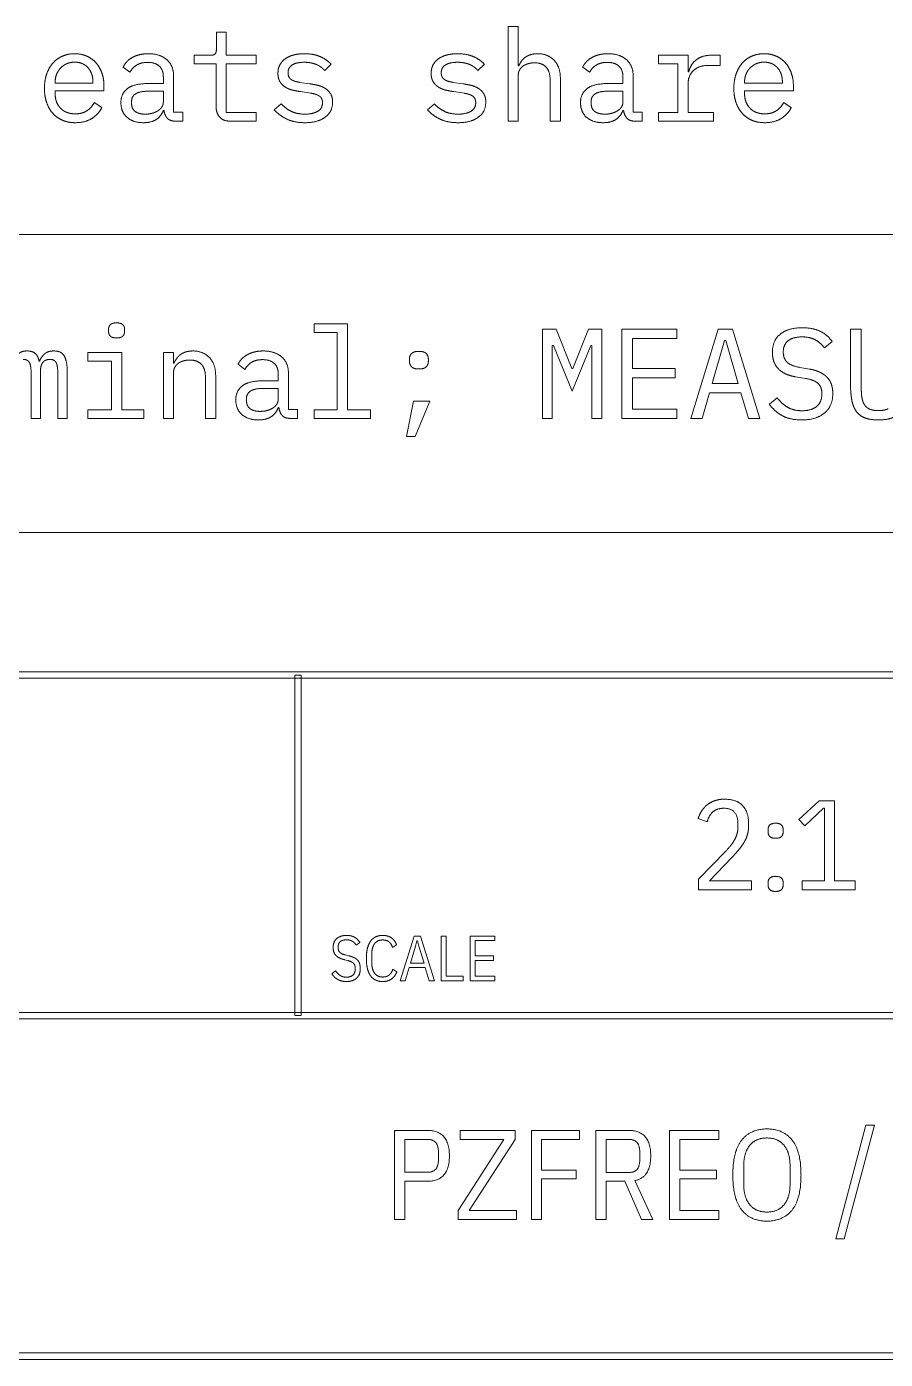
# Model space of a CAD drawing. Header units: millimetres. Extents: x 25 to 584, y 11 to 410.
# Drawn here: x 516.63 to 536.8, y 10.93 to 42.23 of the extents above; entities that cross this region are included whole.
import ezdxf

# ---------------------------------------------------------------- set-up
doc = ezdxf.new("R2010")
doc.units = ezdxf.units.MM
doc.layers.add('dims', color=7, linetype='Continuous', lineweight=5)

msp = doc.modelspace()

# ---------------------------------------------------------------- linework, layer by layer
at = {"layer": 'dims'}
for p, q in [((521.086, 42.104), (521.086, 41.699)), ((521.317, 42.104), (521.086, 42.104)), ((521.317, 41.558), (521.317, 42.104)), ((527.939, 42.23), (527.939, 40.01)), ((528.179, 42.23), (527.939, 42.23)), ((528.179, 41.306), (528.179, 42.23)), ((520.561, 41.558), (520.561, 41.354)), ((520.945, 41.558), (520.561, 41.558)), ((520.561, 41.354), (521.077, 41.354)), ((521.077, 41.354), (521.077, 40.364)), ((522.022, 41.558), (521.317, 41.558)), ((521.317, 41.354), (522.022, 41.354)), ((521.317, 40.214), (521.317, 41.354)), ((522.022, 41.354), (522.022, 41.558)), ((523.63, 41.198), (523.786, 41.345)), ((527.23, 41.198), (527.386, 41.345)), ((531.475, 41.558), (531.475, 41.354)), ((532.169, 41.558), (531.475, 41.558)), ((531.475, 41.354), (531.929, 41.354)), ((531.929, 41.354), (531.929, 40.214)), ((532.169, 41.168), (532.169, 41.558)), ((532.921, 41.558), (532.705, 41.558)), ((532.921, 41.318), (532.921, 41.558)), ((518.894, 41.282), (519.055, 41.162)), ((519.839, 41.048), (519.839, 40.895)), ((520.079, 40.22), (520.079, 41.072)), ((528.19, 41.306), (528.179, 41.306)), ((528.179, 40.01), (528.179, 41.084)), ((529.694, 41.282), (529.855, 41.162)), ((530.639, 41.048), (530.639, 40.895)), ((530.879, 40.22), (530.879, 41.072)), ((532.184, 41.168), (532.169, 41.168)), ((532.63, 41.318), (532.921, 41.318)), ((517.297, 40.904), (517.297, 40.925)), ((518.185, 40.904), (517.297, 40.904)), ((517.297, 40.724), (518.444, 40.724)), ((517.297, 40.652), (517.297, 40.724)), ((518.185, 40.937), (518.185, 40.904)), ((518.444, 40.724), (518.444, 40.838)), ((519.839, 40.895), (519.509, 40.895)), ((519.509, 40.715), (519.839, 40.715)), ((519.839, 40.715), (519.839, 40.46)), ((523.285, 40.886), (523.042, 40.922)), ((523.064, 40.703), (523.306, 40.667)), ((526.885, 40.886), (526.642, 40.922)), ((526.664, 40.703), (526.906, 40.667)), ((528.929, 40.961), (528.929, 40.01)), ((529.169, 40.01), (529.169, 41.003)), ((530.639, 40.895), (530.309, 40.895)), ((530.309, 40.715), (530.639, 40.715)), ((530.639, 40.715), (530.639, 40.46)), ((532.169, 40.214), (532.169, 40.883)), ((533.497, 40.904), (533.497, 40.925)), ((534.385, 40.904), (533.497, 40.904)), ((533.497, 40.724), (534.644, 40.724)), ((533.497, 40.652), (533.497, 40.724)), ((534.385, 40.937), (534.385, 40.904)), ((534.644, 40.724), (534.644, 40.838)), ((518.392, 40.331), (518.215, 40.451)), ((519.094, 40.418), (519.094, 40.481)), ((522.607, 40.418), (522.445, 40.277)), ((526.207, 40.418), (526.045, 40.277)), ((529.894, 40.418), (529.894, 40.481)), ((534.592, 40.331), (534.415, 40.451)), ((519.839, 40.262), (519.854, 40.262)), ((520.294, 40.22), (520.079, 40.22)), ((520.294, 40.01), (520.294, 40.22)), ((522.022, 40.214), (521.317, 40.214)), ((522.022, 40.01), (522.022, 40.214)), ((530.639, 40.262), (530.654, 40.262)), ((531.094, 40.22), (530.879, 40.22)), ((531.094, 40.01), (531.094, 40.22)), ((531.475, 40.214), (531.475, 40.01)), ((531.929, 40.214), (531.475, 40.214)), ((532.769, 40.214), (532.169, 40.214)), ((532.769, 40.01), (532.769, 40.214)), ((520.129, 40.01), (520.294, 40.01)), ((521.419, 40.01), (522.022, 40.01)), ((527.939, 40.01), (528.179, 40.01)), ((528.929, 40.01), (529.169, 40.01)), ((530.929, 40.01), (531.094, 40.01)), ((531.475, 40.01), (532.769, 40.01)), ((432.22, 37.35), (566.75, 37.35)), ((518.551, 35.119), (518.551, 35.071)), ((518.929, 35.071), (518.929, 35.119)), ((523.384, 35.248), (523.384, 35.044)), ((524.164, 35.248), (523.384, 35.248)), ((524.164, 33.232), (524.164, 35.248)), ((528.749, 35.122), (528.749, 33.028)), ((529.072, 35.122), (528.749, 35.122)), ((529.441, 34.198), (529.072, 35.122)), ((529.829, 35.122), (529.459, 34.198)), ((530.14, 35.122), (529.829, 35.122)), ((530.14, 33.028), (530.14, 35.122)), ((530.614, 35.122), (530.614, 33.028)), ((531.904, 35.122), (530.614, 35.122)), ((531.904, 34.903), (531.904, 35.122)), ((532.879, 35.122), (532.237, 33.028)), ((533.212, 35.122), (532.879, 35.122)), ((533.854, 33.028), (533.212, 35.122)), ((536.236, 35.122), (535.984, 35.122)), ((535.984, 35.122), (535.984, 33.925)), ((536.236, 33.865), (536.236, 35.122)), ((523.384, 35.044), (523.924, 35.044)), ((523.924, 35.044), (523.924, 33.232)), ((530.866, 34.903), (531.904, 34.903)), ((530.866, 34.198), (530.866, 34.903)), ((532.735, 33.844), (533.029, 34.855)), ((533.029, 34.855), (533.056, 34.855)), ((533.056, 34.855), (533.35, 33.844)), ((535.375, 34.684), (535.552, 34.837)), ((518.062, 34.576), (518.062, 34.372)), ((518.86, 34.576), (518.062, 34.576)), ((518.86, 33.232), (518.86, 34.576)), ((519.839, 34.576), (519.839, 33.028)), ((520.079, 34.576), (519.839, 34.576)), ((520.079, 34.324), (520.079, 34.576)), ((528.979, 34.741), (529.004, 34.741)), ((528.979, 34.078), (528.979, 34.741)), ((529.004, 34.741), (529.444, 33.664)), ((529.444, 33.664), (529.885, 34.741)), ((529.885, 34.741), (529.909, 34.741)), ((529.909, 34.741), (529.909, 34.078)), ((516.929, 34.369), (516.919, 34.369)), ((516.955, 33.028), (516.955, 34.165)), ((518.062, 34.372), (518.62, 34.372)), ((518.62, 34.372), (518.62, 33.232)), ((520.09, 34.324), (520.079, 34.324)), ((521.594, 34.3), (521.755, 34.18)), ((525.622, 34.423), (525.622, 34.369)), ((526.066, 34.369), (526.066, 34.423)), ((529.459, 34.198), (529.441, 34.198)), ((531.869, 34.198), (530.866, 34.198)), ((531.869, 33.979), (531.869, 34.198)), ((535.024, 34.186), (534.799, 34.225)), ((516.734, 34.063), (516.734, 33.028)), ((517.36, 34.063), (517.36, 33.028)), ((517.582, 33.028), (517.582, 34.102)), ((520.079, 33.028), (520.079, 34.102)), ((520.829, 33.979), (520.829, 33.028)), ((521.069, 33.028), (521.069, 34.021)), ((522.539, 33.913), (522.209, 33.913)), ((522.539, 34.066), (522.539, 33.913)), ((522.779, 33.238), (522.779, 34.09)), ((528.979, 33.028), (528.979, 34.078)), ((529.909, 34.078), (529.909, 33.028)), ((530.866, 33.979), (531.869, 33.979)), ((530.866, 33.247), (530.866, 33.979)), ((533.35, 33.844), (532.735, 33.844)), ((534.691, 34.006), (534.925, 33.967)), ((521.794, 33.436), (521.794, 33.499)), ((522.209, 33.733), (522.539, 33.733)), ((522.539, 33.733), (522.539, 33.478)), ((532.499, 33.028), (532.675, 33.625)), ((532.675, 33.625), (533.41, 33.625)), ((533.41, 33.625), (533.587, 33.028)), ((534.262, 33.511), (534.079, 33.361)), ((518.062, 33.232), (518.062, 33.028)), ((518.62, 33.232), (518.062, 33.232)), ((519.382, 33.232), (518.86, 33.232)), ((519.382, 33.028), (519.382, 33.232)), ((522.539, 33.28), (522.554, 33.28)), ((522.994, 33.238), (522.779, 33.238)), ((522.994, 33.028), (522.994, 33.238)), ((523.384, 33.232), (523.384, 33.028)), ((523.924, 33.232), (523.384, 33.232)), ((524.704, 33.232), (524.164, 33.232)), ((524.704, 33.028), (524.704, 33.232)), ((525.715, 33.436), (525.556, 32.605)), ((526.102, 33.436), (525.715, 33.436)), ((525.757, 32.605), (526.102, 33.436)), ((531.904, 33.247), (530.866, 33.247)), ((531.904, 33.028), (531.904, 33.247)), ((516.734, 33.028), (516.955, 33.028)), ((517.36, 33.028), (517.582, 33.028)), ((518.062, 33.028), (519.382, 33.028)), ((519.839, 33.028), (520.079, 33.028)), ((520.829, 33.028), (521.069, 33.028)), ((522.829, 33.028), (522.994, 33.028)), ((523.384, 33.028), (524.704, 33.028)), ((528.749, 33.028), (528.979, 33.028)), ((529.909, 33.028), (530.14, 33.028)), ((530.614, 33.028), (531.904, 33.028)), ((532.237, 33.028), (532.499, 33.028)), ((533.587, 33.028), (533.854, 33.028)), ((525.556, 32.605), (525.757, 32.605)), ((432.22, 30.35), (566.75, 30.35)), ((583, 27.075), (433, 27.075)), ((433, 26.925), (583, 26.925)), ((522.925, 27), (522.925, 19)), ((523.075, 27), (522.925, 27)), ((523.075, 19), (523.075, 27)), ((535.249, 24.047), (534.775, 23.606)), ((534.91, 23.459), (535.354, 23.87)), ((535.612, 24.047), (535.249, 24.047)), ((535.354, 23.87), (535.372, 23.87)), ((535.372, 23.87), (535.372, 22.163)), ((535.612, 22.163), (535.612, 24.047)), ((532.408, 23.633), (532.618, 23.549)), ((533.341, 23.495), (533.341, 23.417)), ((534.775, 23.606), (534.91, 23.459)), ((534.049, 23.366), (534.049, 23.318)), ((534.403, 23.318), (534.403, 23.366)), ((533.053, 22.862), (532.417, 22.202)), ((532.675, 22.163), (533.197, 22.712)), ((532.417, 22.202), (532.417, 21.953)), ((532.417, 21.953), (533.662, 21.953)), ((533.662, 22.163), (532.675, 22.163)), ((533.662, 21.953), (533.662, 22.163)), ((534.049, 22.118), (534.049, 22.07)), ((534.403, 22.07), (534.403, 22.118)), ((534.85, 22.163), (534.85, 21.953)), ((535.372, 22.163), (534.85, 22.163)), ((534.85, 21.953), (536.092, 21.953)), ((536.092, 22.163), (535.612, 22.163)), ((536.092, 21.953), (536.092, 22.163)), ((524.372, 20.652), (524.46, 20.715)), ((525.732, 20.865), (525.405, 19.818)), ((525.882, 20.865), (525.732, 20.865)), ((525.765, 20.628), (525.798, 20.758)), ((525.798, 20.758), (525.813, 20.758)), ((525.813, 20.758), (525.846, 20.628)), ((526.211, 19.818), (525.882, 20.865)), ((526.367, 20.865), (526.367, 19.818)), ((526.487, 20.865), (526.367, 20.865)), ((526.487, 19.923), (526.487, 20.865)), ((527.046, 20.865), (527.046, 19.818)), ((527.625, 20.865), (527.046, 20.865)), ((527.166, 20.76), (527.625, 20.76)), ((527.166, 20.4), (527.166, 20.76)), ((527.625, 20.76), (527.625, 20.865)), ((524.198, 20.404), (524.12, 20.424)), ((524.739, 20.224), (524.739, 20.458)), ((525.224, 20.603), (525.32, 20.661)), ((525.646, 20.23), (525.765, 20.628)), ((525.846, 20.628), (525.967, 20.23)), ((527.597, 20.4), (527.166, 20.4)), ((527.597, 20.295), (527.597, 20.4)), ((523.887, 20.05), (523.8, 19.978)), ((524.097, 20.311), (524.175, 20.292)), ((525.327, 20.031), (525.231, 20.091)), ((525.525, 19.818), (525.618, 20.131)), ((525.618, 20.131), (525.995, 20.131)), ((525.967, 20.23), (525.646, 20.23)), ((525.995, 20.131), (526.088, 19.818)), ((527.166, 20.295), (527.597, 20.295)), ((527.166, 19.923), (527.166, 20.295)), ((525.405, 19.818), (525.525, 19.818)), ((526.088, 19.818), (526.211, 19.818)), ((526.367, 19.818), (526.884, 19.818)), ((526.884, 19.923), (526.487, 19.923)), ((526.884, 19.818), (526.884, 19.923)), ((527.046, 19.818), (527.625, 19.818)), ((527.625, 19.923), (527.166, 19.923)), ((527.625, 19.818), (527.625, 19.923)), ((583, 19.075), (433, 19.075)), ((433, 18.925), (583, 18.925)), ((522.925, 19), (523.075, 19)), ((525.271, 16.302), (525.271, 14.208)), ((526.042, 16.302), (525.271, 16.302)), ((526.813, 16.302), (526.813, 16.092)), ((528.103, 16.302), (526.813, 16.302)), ((528.103, 16.086), (528.103, 16.302)), ((528.487, 16.302), (528.487, 14.208)), ((529.618, 16.302), (528.487, 16.302)), ((529.618, 16.092), (529.618, 16.302)), ((530.002, 16.302), (530.002, 14.208)), ((530.773, 16.302), (530.002, 16.302)), ((531.736, 16.302), (531.736, 14.208)), ((532.894, 16.302), (531.736, 16.302)), ((532.894, 16.092), (532.894, 16.302)), ((536.35, 16.428), (535.639, 13.755)), ((535.84, 13.755), (536.551, 16.428)), ((536.551, 16.428), (536.35, 16.428)), ((525.511, 15.318), (525.511, 16.092)), ((525.511, 16.092), (526.036, 16.092)), ((527.842, 16.092), (526.765, 14.424)), ((526.813, 16.092), (527.842, 16.092)), ((527.026, 14.418), (528.103, 16.086)), ((528.727, 16.092), (529.618, 16.092)), ((528.727, 15.372), (528.727, 16.092)), ((530.242, 16.092), (530.767, 16.092)), ((530.242, 15.312), (530.242, 16.092)), ((531.976, 16.092), (532.894, 16.092)), ((531.976, 15.372), (531.976, 16.092)), ((526.303, 15.804), (526.303, 15.606)), ((531.034, 15.804), (531.034, 15.6)), ((529.537, 15.372), (528.727, 15.372)), ((529.537, 15.162), (529.537, 15.372)), ((532.837, 15.372), (531.976, 15.372)), ((532.837, 15.162), (532.837, 15.372)), ((533.479, 15.021), (533.479, 15.489)), ((534.565, 15.489), (534.565, 15.021)), ((526.036, 15.318), (525.511, 15.318)), ((525.511, 15.108), (526.042, 15.108)), ((525.511, 14.208), (525.511, 15.108)), ((528.727, 15.162), (529.537, 15.162)), ((528.727, 14.208), (528.727, 15.162)), ((530.767, 15.312), (530.242, 15.312)), ((530.242, 14.208), (530.242, 15.108)), ((530.242, 15.108), (530.68, 15.108)), ((530.68, 15.108), (531.073, 14.208)), ((531.343, 14.208), (530.92, 15.123)), ((531.976, 15.162), (532.837, 15.162)), ((531.976, 14.418), (531.976, 15.162)), ((526.765, 14.424), (526.765, 14.208)), ((528.139, 14.418), (527.026, 14.418)), ((528.139, 14.208), (528.139, 14.418)), ((532.894, 14.418), (531.976, 14.418)), ((532.894, 14.208), (532.894, 14.418)), ((525.271, 14.208), (525.511, 14.208)), ((526.765, 14.208), (528.139, 14.208)), ((528.487, 14.208), (528.727, 14.208)), ((530.002, 14.208), (530.242, 14.208)), ((531.073, 14.208), (531.343, 14.208)), ((531.736, 14.208), (532.894, 14.208)), ((535.639, 13.755), (535.84, 13.755)), ((583, 11.075), (433, 11.075)), ((433, 10.925), (583, 10.925))]:
    msp.add_line(p, q, dxfattribs=at)
for points in [[(521.055, 41.589), (521.086, 41.621), (521.086, 41.699)], [(517.098, 41.117), (517.15, 41.267), (517.243, 41.374)], [(517.243, 41.374), (517.336, 41.48), (517.467, 41.537)], [(517.573, 41.36), (517.489, 41.324), (517.428, 41.261)], [(517.467, 41.537), (517.597, 41.594), (517.756, 41.594)], [(517.756, 41.396), (517.657, 41.396), (517.573, 41.36)], [(517.756, 41.594), (517.912, 41.594), (518.04, 41.537)], [(517.932, 41.363), (517.852, 41.396), (517.756, 41.396)], [(518.067, 41.269), (518.011, 41.33), (517.932, 41.363)], [(518.04, 41.537), (518.167, 41.48), (518.257, 41.38)], [(518.257, 41.38), (518.347, 41.279), (518.395, 41.141)], [(518.894, 41.282), (518.924, 41.342), (518.974, 41.399)], [(518.974, 41.399), (519.025, 41.456), (519.1, 41.499)], [(519.214, 41.329), (519.115, 41.267), (519.055, 41.162)], [(519.1, 41.499), (519.175, 41.543), (519.271, 41.569)], [(519.469, 41.39), (519.314, 41.39), (519.214, 41.329)], [(519.271, 41.569), (519.367, 41.594), (519.484, 41.594)], [(519.742, 41.305), (519.646, 41.39), (519.469, 41.39)], [(519.484, 41.594), (519.757, 41.594), (519.918, 41.456)], [(519.918, 41.456), (520.079, 41.318), (520.079, 41.072)], [(520.945, 41.558), (521.024, 41.558), (521.055, 41.589)], [(522.532, 41.132), (522.532, 41.249), (522.579, 41.335)], [(522.579, 41.335), (522.625, 41.42), (522.709, 41.479)], [(522.709, 41.479), (522.794, 41.537), (522.907, 41.566)], [(522.867, 41.33), (522.769, 41.267), (522.769, 41.147)], [(523.147, 41.393), (522.964, 41.393), (522.867, 41.33)], [(522.907, 41.566), (523.021, 41.594), (523.156, 41.594)], [(523.327, 41.375), (523.249, 41.393), (523.147, 41.393)], [(523.156, 41.594), (523.366, 41.594), (523.521, 41.528)], [(523.464, 41.329), (523.405, 41.357), (523.327, 41.375)], [(523.563, 41.265), (523.522, 41.3), (523.464, 41.329)], [(523.521, 41.528), (523.675, 41.462), (523.786, 41.345)], [(526.132, 41.132), (526.132, 41.249), (526.179, 41.335)], [(526.179, 41.335), (526.225, 41.42), (526.309, 41.479)], [(526.309, 41.479), (526.394, 41.537), (526.507, 41.566)], [(526.467, 41.33), (526.369, 41.267), (526.369, 41.147)], [(526.747, 41.393), (526.564, 41.393), (526.467, 41.33)], [(526.507, 41.566), (526.621, 41.594), (526.756, 41.594)], [(526.927, 41.375), (526.849, 41.393), (526.747, 41.393)], [(526.756, 41.594), (526.966, 41.594), (527.121, 41.528)], [(527.064, 41.329), (527.005, 41.357), (526.927, 41.375)], [(527.163, 41.265), (527.122, 41.3), (527.064, 41.329)], [(527.121, 41.528), (527.275, 41.462), (527.386, 41.345)], [(528.19, 41.306), (528.214, 41.363), (528.25, 41.415)], [(528.25, 41.415), (528.286, 41.468), (528.339, 41.507)], [(528.421, 41.363), (528.352, 41.345), (528.298, 41.309)], [(528.339, 41.507), (528.391, 41.546), (528.463, 41.57)], [(528.562, 41.381), (528.49, 41.381), (528.421, 41.363)], [(528.463, 41.57), (528.535, 41.594), (528.631, 41.594)], [(528.835, 41.278), (528.742, 41.381), (528.562, 41.381)], [(528.631, 41.594), (528.874, 41.594), (529.021, 41.44)], [(529.021, 41.44), (529.169, 41.285), (529.169, 41.003)], [(529.694, 41.282), (529.724, 41.342), (529.774, 41.399)], [(529.774, 41.399), (529.825, 41.456), (529.9, 41.499)], [(530.014, 41.329), (529.915, 41.267), (529.855, 41.162)], [(529.9, 41.499), (529.975, 41.543), (530.071, 41.569)], [(530.269, 41.39), (530.114, 41.39), (530.014, 41.329)], [(530.071, 41.569), (530.167, 41.594), (530.284, 41.594)], [(530.542, 41.305), (530.446, 41.39), (530.269, 41.39)], [(530.284, 41.594), (530.557, 41.594), (530.718, 41.456)], [(530.718, 41.456), (530.879, 41.318), (530.879, 41.072)], [(532.184, 41.168), (532.231, 41.351), (532.365, 41.454)], [(532.365, 41.454), (532.499, 41.558), (532.705, 41.558)], [(533.298, 41.117), (533.35, 41.267), (533.443, 41.374)], [(533.443, 41.374), (533.536, 41.48), (533.667, 41.537)], [(533.773, 41.36), (533.689, 41.324), (533.628, 41.261)], [(533.667, 41.537), (533.797, 41.594), (533.956, 41.594)], [(533.956, 41.396), (533.857, 41.396), (533.773, 41.36)], [(533.956, 41.594), (534.112, 41.594), (534.24, 41.537)], [(534.132, 41.363), (534.052, 41.396), (533.956, 41.396)], [(534.267, 41.269), (534.211, 41.33), (534.132, 41.363)], [(534.24, 41.537), (534.367, 41.48), (534.457, 41.38)], [(534.457, 41.38), (534.547, 41.279), (534.595, 41.141)], [(517.045, 40.781), (517.045, 40.967), (517.098, 41.117)], [(517.332, 41.113), (517.297, 41.027), (517.297, 40.925)], [(517.428, 41.261), (517.366, 41.198), (517.332, 41.113)], [(518.154, 41.123), (518.122, 41.207), (518.067, 41.269)], [(518.185, 40.937), (518.185, 41.039), (518.154, 41.123)], [(518.395, 41.141), (518.444, 41.003), (518.444, 40.838)], [(519.839, 41.048), (519.839, 41.219), (519.742, 41.305)], [(522.585, 40.928), (522.532, 41.006), (522.532, 41.132)], [(522.769, 41.147), (522.769, 41.087), (522.792, 41.046)], [(522.792, 41.046), (522.814, 41.006), (522.853, 40.982)], [(523.63, 41.198), (523.604, 41.231), (523.563, 41.265)], [(526.185, 40.928), (526.132, 41.006), (526.132, 41.132)], [(526.369, 41.147), (526.369, 41.087), (526.392, 41.046)], [(526.392, 41.046), (526.414, 41.006), (526.453, 40.982)], [(527.23, 41.198), (527.204, 41.231), (527.163, 41.265)], [(528.211, 41.216), (528.179, 41.159), (528.179, 41.084)], [(528.298, 41.309), (528.244, 41.273), (528.211, 41.216)], [(528.929, 40.961), (528.929, 41.174), (528.835, 41.278)], [(530.639, 41.048), (530.639, 41.219), (530.542, 41.305)], [(532.296, 41.198), (532.169, 41.078), (532.169, 40.883)], [(532.63, 41.318), (532.424, 41.318), (532.296, 41.198)], [(533.245, 40.781), (533.245, 40.967), (533.298, 41.117)], [(533.532, 41.113), (533.497, 41.027), (533.497, 40.925)], [(533.628, 41.261), (533.566, 41.198), (533.532, 41.113)], [(534.354, 41.123), (534.322, 41.207), (534.267, 41.269)], [(534.385, 40.937), (534.385, 41.039), (534.354, 41.123)], [(534.595, 41.141), (534.644, 41.003), (534.644, 40.838)], [(517.096, 40.449), (517.045, 40.598), (517.045, 40.781)], [(518.842, 40.445), (518.842, 40.661), (519, 40.778)], [(519, 40.778), (519.157, 40.895), (519.509, 40.895)], [(519.509, 40.715), (519.292, 40.715), (519.193, 40.655)], [(522.715, 40.804), (522.637, 40.85), (522.585, 40.928)], [(522.888, 40.736), (522.794, 40.757), (522.715, 40.804)], [(522.853, 40.982), (522.892, 40.958), (522.942, 40.944)], [(523.064, 40.703), (522.982, 40.715), (522.888, 40.736)], [(522.942, 40.944), (522.991, 40.931), (523.042, 40.922)], [(523.285, 40.886), (523.369, 40.874), (523.462, 40.853)], [(523.462, 40.853), (523.555, 40.832), (523.633, 40.786)], [(523.633, 40.786), (523.711, 40.739), (523.764, 40.661)], [(526.315, 40.804), (526.237, 40.85), (526.185, 40.928)], [(526.488, 40.736), (526.394, 40.757), (526.315, 40.804)], [(526.453, 40.982), (526.492, 40.958), (526.542, 40.944)], [(526.664, 40.703), (526.582, 40.715), (526.488, 40.736)], [(526.542, 40.944), (526.591, 40.931), (526.642, 40.922)], [(526.885, 40.886), (526.969, 40.874), (527.062, 40.853)], [(527.062, 40.853), (527.155, 40.832), (527.233, 40.786)], [(527.233, 40.786), (527.311, 40.739), (527.364, 40.661)], [(529.642, 40.445), (529.642, 40.661), (529.8, 40.778)], [(529.8, 40.778), (529.957, 40.895), (530.309, 40.895)], [(530.309, 40.715), (530.092, 40.715), (529.993, 40.655)], [(533.296, 40.449), (533.245, 40.598), (533.245, 40.781)], [(517.242, 40.194), (517.147, 40.301), (517.096, 40.449)], [(517.297, 40.652), (517.297, 40.55), (517.33, 40.463)], [(517.33, 40.463), (517.364, 40.376), (517.425, 40.313)], [(518.041, 40.253), (518.155, 40.325), (518.215, 40.451)], [(518.986, 40.1), (518.842, 40.226), (518.842, 40.445)], [(519.193, 40.655), (519.094, 40.595), (519.094, 40.481)], [(519.094, 40.418), (519.094, 40.298), (519.18, 40.236)], [(519.807, 40.348), (519.839, 40.4), (519.839, 40.46)], [(522.607, 40.418), (522.719, 40.301), (522.85, 40.238)], [(523.408, 40.644), (523.36, 40.658), (523.306, 40.667)], [(523.495, 40.607), (523.456, 40.631), (523.408, 40.644)], [(523.464, 40.24), (523.579, 40.304), (523.579, 40.442)], [(523.557, 40.543), (523.534, 40.583), (523.495, 40.607)], [(523.579, 40.442), (523.579, 40.502), (523.557, 40.543)], [(523.816, 40.457), (523.816, 40.226), (523.638, 40.1)], [(523.764, 40.661), (523.816, 40.583), (523.816, 40.457)], [(526.207, 40.418), (526.319, 40.301), (526.45, 40.238)], [(527.008, 40.644), (526.96, 40.658), (526.906, 40.667)], [(527.095, 40.607), (527.056, 40.631), (527.008, 40.644)], [(527.064, 40.24), (527.179, 40.304), (527.179, 40.442)], [(527.157, 40.543), (527.134, 40.583), (527.095, 40.607)], [(527.179, 40.442), (527.179, 40.502), (527.157, 40.543)], [(527.416, 40.457), (527.416, 40.226), (527.238, 40.1)], [(527.364, 40.661), (527.416, 40.583), (527.416, 40.457)], [(529.786, 40.1), (529.642, 40.226), (529.642, 40.445)], [(529.993, 40.655), (529.894, 40.595), (529.894, 40.481)], [(529.894, 40.418), (529.894, 40.298), (529.98, 40.236)], [(530.607, 40.348), (530.639, 40.4), (530.639, 40.46)], [(533.442, 40.194), (533.347, 40.301), (533.296, 40.449)], [(533.497, 40.652), (533.497, 40.55), (533.53, 40.463)], [(533.53, 40.463), (533.564, 40.376), (533.625, 40.313)], [(534.241, 40.253), (534.355, 40.325), (534.415, 40.451)], [(517.47, 40.031), (517.336, 40.088), (517.242, 40.194)], [(517.425, 40.313), (517.486, 40.25), (517.575, 40.215)], [(517.575, 40.215), (517.664, 40.181), (517.771, 40.181)], [(517.771, 40.181), (517.927, 40.181), (518.041, 40.253)], [(518.163, 40.075), (518.002, 39.974), (517.771, 39.974)], [(518.392, 40.331), (518.324, 40.175), (518.163, 40.075)], [(519.374, 39.974), (519.13, 39.974), (518.986, 40.1)], [(519.18, 40.236), (519.265, 40.175), (519.415, 40.175)], [(519.415, 40.175), (519.509, 40.175), (519.585, 40.198)], [(519.585, 40.198), (519.661, 40.22), (519.718, 40.258)], [(519.839, 40.262), (519.787, 40.127), (519.675, 40.051)], [(519.718, 40.258), (519.775, 40.295), (519.807, 40.348)], [(519.929, 40.082), (519.869, 40.154), (519.854, 40.262)], [(520.129, 40.01), (519.989, 40.01), (519.929, 40.082)], [(521.16, 40.109), (521.077, 40.208), (521.077, 40.364)], [(521.419, 40.01), (521.242, 40.01), (521.16, 40.109)], [(522.744, 40.057), (522.569, 40.139), (522.445, 40.277)], [(522.85, 40.238), (522.982, 40.175), (523.169, 40.175)], [(523.638, 40.1), (523.459, 39.974), (523.162, 39.974)], [(523.169, 40.175), (523.349, 40.175), (523.464, 40.24)], [(526.344, 40.057), (526.169, 40.139), (526.045, 40.277)], [(526.45, 40.238), (526.582, 40.175), (526.769, 40.175)], [(527.238, 40.1), (527.059, 39.974), (526.762, 39.974)], [(526.769, 40.175), (526.949, 40.175), (527.064, 40.24)], [(530.174, 39.974), (529.93, 39.974), (529.786, 40.1)], [(529.98, 40.236), (530.065, 40.175), (530.215, 40.175)], [(530.215, 40.175), (530.309, 40.175), (530.385, 40.198)], [(530.385, 40.198), (530.461, 40.22), (530.518, 40.258)], [(530.639, 40.262), (530.587, 40.127), (530.475, 40.051)], [(530.518, 40.258), (530.575, 40.295), (530.607, 40.348)], [(530.729, 40.082), (530.669, 40.154), (530.654, 40.262)], [(530.929, 40.01), (530.789, 40.01), (530.729, 40.082)], [(533.67, 40.031), (533.536, 40.088), (533.442, 40.194)], [(533.625, 40.313), (533.686, 40.25), (533.775, 40.215)], [(533.775, 40.215), (533.864, 40.181), (533.971, 40.181)], [(533.971, 40.181), (534.127, 40.181), (534.241, 40.253)], [(534.363, 40.075), (534.202, 39.974), (533.971, 39.974)], [(534.592, 40.331), (534.524, 40.175), (534.363, 40.075)], [(517.771, 39.974), (517.604, 39.974), (517.47, 40.031)], [(519.675, 40.051), (519.562, 39.974), (519.374, 39.974)], [(523.162, 39.974), (522.919, 39.974), (522.744, 40.057)], [(526.762, 39.974), (526.519, 39.974), (526.344, 40.057)], [(530.475, 40.051), (530.362, 39.974), (530.174, 39.974)], [(533.971, 39.974), (533.804, 39.974), (533.67, 40.031)], [(518.551, 35.119), (518.551, 35.185), (518.593, 35.229)], [(518.593, 34.961), (518.551, 35.005), (518.551, 35.071)], [(518.593, 35.229), (518.635, 35.272), (518.74, 35.272)], [(518.74, 35.272), (518.845, 35.272), (518.887, 35.229)], [(518.887, 35.229), (518.929, 35.185), (518.929, 35.119)], [(518.929, 35.071), (518.929, 35.005), (518.887, 34.961)], [(534.34, 35.011), (534.529, 35.158), (534.85, 35.158)], [(534.85, 35.158), (535.102, 35.158), (535.275, 35.074)], [(535.275, 35.074), (535.447, 34.99), (535.552, 34.837)], [(518.74, 34.918), (518.635, 34.918), (518.593, 34.961)], [(518.887, 34.961), (518.845, 34.918), (518.74, 34.918)], [(534.151, 34.576), (534.151, 34.864), (534.34, 35.011)], [(534.52, 34.852), (534.406, 34.762), (534.406, 34.582)], [(534.847, 34.942), (534.634, 34.942), (534.52, 34.852)], [(535.165, 34.87), (535.042, 34.942), (534.847, 34.942)], [(535.375, 34.684), (535.289, 34.798), (535.165, 34.87)], [(516.442, 34.549), (516.509, 34.612), (516.637, 34.612)], [(516.637, 34.612), (516.772, 34.612), (516.838, 34.545)], [(516.838, 34.545), (516.904, 34.477), (516.919, 34.369)], [(516.929, 34.369), (516.97, 34.474), (517.048, 34.543)], [(517.048, 34.543), (517.126, 34.612), (517.264, 34.612)], [(517.264, 34.612), (517.454, 34.612), (517.518, 34.48)], [(517.518, 34.48), (517.582, 34.348), (517.582, 34.102)], [(520.15, 34.433), (520.186, 34.486), (520.239, 34.525)], [(520.239, 34.525), (520.291, 34.564), (520.363, 34.588)], [(520.363, 34.588), (520.435, 34.612), (520.531, 34.612)], [(520.531, 34.612), (520.774, 34.612), (520.921, 34.458)], [(520.921, 34.458), (521.069, 34.303), (521.069, 34.021)], [(521.674, 34.417), (521.725, 34.474), (521.8, 34.517)], [(521.8, 34.517), (521.875, 34.561), (521.971, 34.586)], [(521.971, 34.586), (522.067, 34.612), (522.184, 34.612)], [(522.184, 34.612), (522.457, 34.612), (522.618, 34.474)], [(522.618, 34.474), (522.779, 34.336), (522.779, 34.09)], [(525.622, 34.423), (525.622, 34.501), (525.672, 34.552)], [(525.672, 34.552), (525.721, 34.603), (525.844, 34.603)], [(525.844, 34.603), (525.967, 34.603), (526.017, 34.552)], [(526.017, 34.552), (526.066, 34.501), (526.066, 34.423)], [(534.178, 34.385), (534.151, 34.477), (534.151, 34.576)], [(534.406, 34.582), (534.406, 34.441), (534.492, 34.352)], [(516.693, 34.337), (516.652, 34.414), (516.547, 34.414)], [(516.734, 34.063), (516.734, 34.261), (516.693, 34.337)], [(517.015, 34.352), (516.955, 34.291), (516.955, 34.165)], [(517.171, 34.414), (517.075, 34.414), (517.015, 34.352)], [(517.32, 34.337), (517.279, 34.414), (517.171, 34.414)], [(517.36, 34.063), (517.36, 34.261), (517.32, 34.337)], [(520.111, 34.234), (520.079, 34.177), (520.079, 34.102)], [(520.09, 34.324), (520.114, 34.381), (520.15, 34.433)], [(520.198, 34.327), (520.144, 34.291), (520.111, 34.234)], [(520.321, 34.381), (520.252, 34.363), (520.198, 34.327)], [(520.462, 34.399), (520.39, 34.399), (520.321, 34.381)], [(520.735, 34.295), (520.642, 34.399), (520.462, 34.399)], [(520.829, 33.979), (520.829, 34.192), (520.735, 34.295)], [(521.594, 34.3), (521.624, 34.36), (521.674, 34.417)], [(521.914, 34.346), (521.815, 34.285), (521.755, 34.18)], [(522.169, 34.408), (522.014, 34.408), (521.914, 34.346)], [(522.442, 34.323), (522.346, 34.408), (522.169, 34.408)], [(522.539, 34.066), (522.539, 34.237), (522.442, 34.323)], [(525.672, 34.24), (525.622, 34.291), (525.622, 34.369)], [(525.844, 34.189), (525.721, 34.189), (525.672, 34.24)], [(526.017, 34.24), (525.967, 34.189), (525.844, 34.189)], [(526.066, 34.369), (526.066, 34.291), (526.017, 34.24)], [(534.268, 34.217), (534.205, 34.294), (534.178, 34.385)], [(534.435, 34.087), (534.331, 34.141), (534.268, 34.217)], [(534.492, 34.352), (534.577, 34.264), (534.799, 34.225)], [(535.024, 34.186), (535.177, 34.159), (535.282, 34.105)], [(521.7, 33.796), (521.857, 33.913), (522.209, 33.913)], [(534.691, 34.006), (534.539, 34.033), (534.435, 34.087)], [(535.228, 33.845), (535.141, 33.931), (534.925, 33.967)], [(535.315, 33.607), (535.315, 33.76), (535.228, 33.845)], [(535.282, 34.105), (535.387, 34.051), (535.452, 33.976)], [(535.452, 33.976), (535.516, 33.901), (535.543, 33.808)], [(536.007, 33.517), (535.984, 33.691), (535.984, 33.925)], [(536.236, 33.865), (536.236, 33.712), (536.245, 33.592)], [(521.542, 33.463), (521.542, 33.679), (521.7, 33.796)], [(521.893, 33.673), (521.794, 33.613), (521.794, 33.499)], [(522.209, 33.733), (521.992, 33.733), (521.893, 33.673)], [(534.262, 33.511), (534.385, 33.358), (534.522, 33.283)], [(535.195, 33.313), (535.315, 33.418), (535.315, 33.607)], [(535.57, 33.613), (535.57, 33.322), (535.38, 33.157)], [(535.543, 33.808), (535.57, 33.715), (535.57, 33.613)], [(536.1, 33.226), (536.029, 33.343), (536.007, 33.517)], [(536.245, 33.592), (536.254, 33.472), (536.293, 33.386)], [(521.686, 33.118), (521.542, 33.244), (521.542, 33.463)], [(521.794, 33.436), (521.794, 33.316), (521.88, 33.254)], [(521.88, 33.254), (521.965, 33.193), (522.115, 33.193)], [(522.115, 33.193), (522.209, 33.193), (522.285, 33.215)], [(522.285, 33.215), (522.361, 33.238), (522.418, 33.275)], [(522.539, 33.28), (522.487, 33.145), (522.375, 33.069)], [(522.418, 33.275), (522.475, 33.313), (522.507, 33.365)], [(522.507, 33.365), (522.539, 33.418), (522.539, 33.478)], [(522.629, 33.1), (522.569, 33.172), (522.554, 33.28)], [(534.376, 33.095), (534.196, 33.199), (534.079, 33.361)], [(534.522, 33.283), (534.659, 33.208), (534.847, 33.208)], [(534.847, 33.208), (535.075, 33.208), (535.195, 33.313)], [(536.301, 33.05), (536.17, 33.109), (536.1, 33.226)], [(536.293, 33.386), (536.332, 33.301), (536.415, 33.256)], [(536.415, 33.256), (536.497, 33.211), (536.644, 33.211)], [(536.644, 33.211), (536.791, 33.211), (536.874, 33.256)], [(522.074, 32.992), (521.83, 32.992), (521.686, 33.118)], [(522.375, 33.069), (522.262, 32.992), (522.074, 32.992)], [(522.829, 33.028), (522.689, 33.028), (522.629, 33.1)], [(534.839, 32.992), (534.556, 32.992), (534.376, 33.095)], [(535.38, 33.157), (535.189, 32.992), (534.839, 32.992)], [(536.644, 32.992), (536.431, 32.992), (536.301, 33.05)], [(536.988, 33.05), (536.857, 32.992), (536.644, 32.992)], [(532.408, 23.633), (532.438, 23.729), (532.492, 23.811)], [(532.492, 23.811), (532.546, 23.894), (532.622, 23.954)], [(532.622, 23.954), (532.699, 24.014), (532.798, 24.048)], [(533.014, 23.87), (532.852, 23.87), (532.754, 23.786)], [(532.798, 24.048), (532.897, 24.083), (533.02, 24.083)], [(533.341, 23.495), (533.341, 23.87), (533.014, 23.87)], [(533.02, 24.083), (533.314, 24.083), (533.453, 23.931)], [(533.453, 23.931), (533.593, 23.78), (533.593, 23.486)], [(532.754, 23.786), (532.657, 23.702), (532.618, 23.549)], [(533.593, 23.486), (533.593, 23.384), (533.575, 23.295)], [(534.049, 23.366), (534.049, 23.519), (534.226, 23.519)], [(534.226, 23.519), (534.403, 23.519), (534.403, 23.366)], [(533.273, 23.151), (533.341, 23.285), (533.341, 23.417)], [(533.575, 23.295), (533.557, 23.207), (533.512, 23.119)], [(534.226, 23.165), (534.049, 23.165), (534.049, 23.318)], [(534.403, 23.318), (534.403, 23.165), (534.226, 23.165)], [(533.053, 22.862), (533.206, 23.018), (533.273, 23.151)], [(533.39, 22.933), (533.314, 22.835), (533.197, 22.712)], [(533.512, 23.119), (533.467, 23.03), (533.39, 22.933)], [(534.049, 22.118), (534.049, 22.271), (534.226, 22.271)], [(534.226, 22.271), (534.403, 22.271), (534.403, 22.118)], [(534.226, 21.917), (534.049, 21.917), (534.049, 22.07)], [(534.403, 22.07), (534.403, 21.917), (534.226, 21.917)], [(523.829, 20.601), (523.829, 20.74), (523.916, 20.812)], [(523.916, 20.812), (524.003, 20.883), (524.147, 20.883)], [(523.996, 20.737), (523.946, 20.695), (523.946, 20.601)], [(524.142, 20.779), (524.046, 20.779), (523.996, 20.737)], [(524.279, 20.747), (524.228, 20.779), (524.142, 20.779)], [(524.147, 20.883), (524.256, 20.883), (524.33, 20.842)], [(524.372, 20.652), (524.331, 20.715), (524.279, 20.747)], [(524.33, 20.842), (524.405, 20.802), (524.46, 20.715)], [(524.636, 20.584), (524.663, 20.686), (524.711, 20.752)], [(524.711, 20.752), (524.76, 20.818), (524.831, 20.851)], [(524.804, 20.69), (524.739, 20.604), (524.739, 20.458)], [(524.99, 20.776), (524.87, 20.776), (524.804, 20.69)], [(524.831, 20.851), (524.901, 20.883), (524.99, 20.883)], [(524.99, 20.883), (525.119, 20.883), (525.197, 20.828)], [(525.142, 20.732), (525.089, 20.776), (524.99, 20.776)], [(525.224, 20.603), (525.195, 20.688), (525.142, 20.732)], [(525.197, 20.828), (525.275, 20.773), (525.32, 20.661)], [(523.894, 20.413), (523.829, 20.479), (523.829, 20.601)], [(524.097, 20.311), (523.959, 20.346), (523.894, 20.413)], [(523.946, 20.601), (523.946, 20.524), (523.987, 20.485)], [(523.987, 20.485), (524.028, 20.446), (524.12, 20.424)], [(524.198, 20.404), (524.271, 20.386), (524.322, 20.362)], [(524.322, 20.362), (524.373, 20.337), (524.405, 20.301)], [(524.61, 20.341), (524.61, 20.481), (524.636, 20.584)], [(523.887, 20.05), (523.935, 19.98), (523.995, 19.942)], [(524.136, 19.903), (524.349, 19.903), (524.349, 20.103)], [(524.31, 20.226), (524.271, 20.268), (524.175, 20.292)], [(524.349, 20.103), (524.349, 20.184), (524.31, 20.226)], [(524.466, 20.103), (524.466, 19.954), (524.378, 19.877)], [(524.405, 20.301), (524.438, 20.265), (524.452, 20.216)], [(524.452, 20.216), (524.466, 20.168), (524.466, 20.103)], [(524.636, 20.099), (524.61, 20.202), (524.61, 20.341)], [(524.711, 19.93), (524.663, 19.996), (524.636, 20.099)], [(524.739, 20.224), (524.739, 20.079), (524.804, 19.993)], [(525.147, 19.954), (525.203, 20.001), (525.231, 20.091)], [(523.94, 19.847), (523.856, 19.894), (523.8, 19.978)], [(524.136, 19.8), (524.024, 19.8), (523.94, 19.847)], [(523.995, 19.942), (524.055, 19.903), (524.136, 19.903)], [(524.378, 19.877), (524.291, 19.8), (524.136, 19.8)], [(524.831, 19.832), (524.76, 19.864), (524.711, 19.93)], [(524.804, 19.993), (524.87, 19.906), (524.99, 19.906)], [(524.99, 19.8), (524.901, 19.8), (524.831, 19.832)], [(524.99, 19.906), (525.092, 19.906), (525.147, 19.954)], [(525.2, 19.859), (525.119, 19.8), (524.99, 19.8)], [(525.327, 20.031), (525.282, 19.918), (525.2, 19.859)], [(526.042, 16.302), (526.561, 16.302), (526.561, 15.705)], [(530.773, 16.302), (531.292, 16.302), (531.292, 15.705)], [(533.431, 16.077), (533.641, 16.338), (534.022, 16.338)], [(534.022, 16.338), (534.403, 16.338), (534.613, 16.077)], [(526.303, 15.804), (526.303, 16.092), (526.036, 16.092)], [(531.034, 15.804), (531.034, 16.092), (530.767, 16.092)], [(533.221, 15.255), (533.221, 15.816), (533.431, 16.077)], [(534.022, 16.125), (533.761, 16.125), (533.62, 15.953)], [(534.424, 15.953), (534.283, 16.125), (534.022, 16.125)], [(534.613, 16.077), (534.823, 15.816), (534.823, 15.255)], [(526.561, 15.705), (526.561, 15.108), (526.042, 15.108)], [(531.292, 15.705), (531.292, 15.201), (530.92, 15.123)], [(533.62, 15.953), (533.479, 15.78), (533.479, 15.489)], [(534.565, 15.489), (534.565, 15.78), (534.424, 15.953)], [(526.036, 15.318), (526.303, 15.318), (526.303, 15.606)], [(530.767, 15.312), (531.034, 15.312), (531.034, 15.6)], [(533.431, 14.433), (533.221, 14.694), (533.221, 15.255)], [(534.823, 15.255), (534.823, 14.694), (534.613, 14.433)], [(533.479, 15.021), (533.479, 14.73), (533.62, 14.557)], [(534.424, 14.557), (534.565, 14.73), (534.565, 15.021)], [(534.022, 14.172), (533.641, 14.172), (533.431, 14.433)], [(533.62, 14.557), (533.761, 14.385), (534.022, 14.385)], [(534.022, 14.385), (534.283, 14.385), (534.424, 14.557)], [(534.613, 14.433), (534.403, 14.172), (534.022, 14.172)]]:
    msp.add_open_spline(points, degree=2, dxfattribs=at)

doc.saveas('drawing.dxf')
